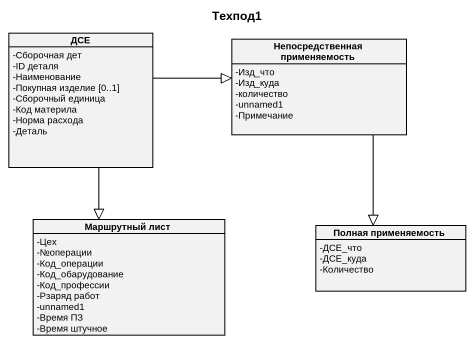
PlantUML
@startuml
title Техпод1
hide circle
hide empty members
skinparam classAttributeIconSize 0
class ДСЕ {
  -Сборочная дет
  -ID деталя
  -Наименование
  -Покупная изделие [0..1]
  -Сборочный единица
  -Код материла
  -Норма расхода
  -Деталь
}
class "Непосредственная применяемость" as Непосредственная {
  -Изд_что
  -Изд_куда
  -количество
  -unnamed1
  -Примечание
}
class "Маршрутный лист" as Маршрутный_лист {
  -Цех
  -№операции
  -Код_операции
  -Код_обарудование
  -Код_профессии
  -Рзаряд работ
  -unnamed1
  -Время ПЗ
  -Время штучное
}
class "Полная применяемость" as Полная_применяемость {
  -ДСЕ_что
  -ДСЕ_куда
  -Количество
}
ДСЕ -right-|> Непосредственная
ДСЕ --|> Маршрутный_лист
Непосредственная --|> Полная_применяемость
@enduml
